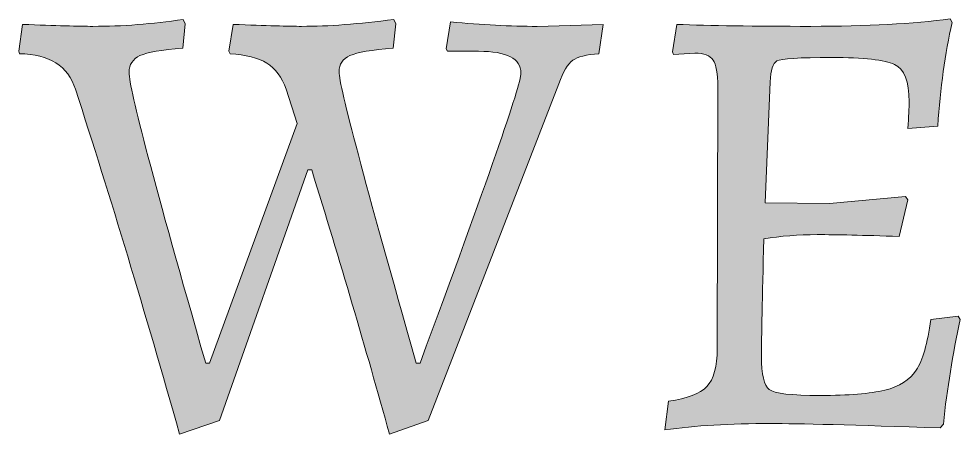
# Model space of a CAD drawing. Header units: inches. Extents: x 30.73 to 38.33, y -32.01 to -24.33.
# Drawn here: x 33.439 to 34.856, y -31.989 to -31.365 of the extents above; entities that cross this region are included whole.
import ezdxf

# ---------------------------------------------------------------- set-up
doc = ezdxf.new("R2010")
doc.units = ezdxf.units.IN
doc.header["$MEASUREMENT"] = 0
doc.layers.add('Layer 3', color=7, linetype='Continuous')

msp = doc.modelspace()

# ---------------------------------------------------------------- hatches: boundary and pattern name
at = {"layer": 'Layer 3', "true_color": 0xffffff}
h = msp.add_hatch(color=7, dxfattribs=at)
h.dxf.hatch_style = 2
edge = h.paths.add_edge_path()
edge.add_spline(control_points=[(33.4403, -31.417), (33.4403, -31.417), (33.4394, -31.4133), (33.4394, -31.4133), (33.4394, -31.4133), (33.445, -31.3729), (33.445, -31.3729), (33.495, -31.3748), (33.5303, -31.3758), (33.5509, -31.3758), (33.5947, -31.3758), (33.64, -31.3723), (33.6869, -31.3654), (33.6869, -31.3654), (33.6897, -31.372), (33.6897, -31.372), (33.6897, -31.372), (33.686, -31.4086), (33.686, -31.4086), (33.6541, -31.4111), (33.6327, -31.4148), (33.6217, -31.4198), (33.6108, -31.4248), (33.6053, -31.4333), (33.6053, -31.4451), (33.6053, -31.4695), (33.6438, -31.6152), (33.7206, -31.8821), (33.7206, -31.8821), (33.7263, -31.8821), (33.7263, -31.8821), (33.7263, -31.8821), (33.8585, -31.522), (33.8585, -31.522), (33.8585, -31.522), (33.8416, -31.4704), (33.8416, -31.4704), (33.8353, -31.4523), (33.8256, -31.4392), (33.8126, -31.4311), (33.7994, -31.423), (33.781, -31.4183), (33.7572, -31.417), (33.7572, -31.417), (33.7553, -31.4133), (33.7553, -31.4133), (33.7553, -31.4133), (33.7619, -31.3729), (33.7619, -31.3729), (33.8119, -31.3748), (33.8463, -31.3758), (33.865, -31.3758), (33.905, -31.3758), (33.9513, -31.3723), (34.0038, -31.3654), (34.0038, -31.3654), (34.0066, -31.372), (34.0066, -31.372), (34.0066, -31.372), (34.0029, -31.4086), (34.0029, -31.4086), (33.9704, -31.4111), (33.9487, -31.4148), (33.9377, -31.4198), (33.9268, -31.4248), (33.9213, -31.433), (33.9213, -31.4442), (33.9213, -31.4648), (33.96, -31.6108), (34.0376, -31.8821), (34.0376, -31.8821), (34.0432, -31.8821), (34.0432, -31.8821), (34.1445, -31.6089), (34.1951, -31.4636), (34.1951, -31.4461), (34.1951, -31.4242), (34.1738, -31.4133), (34.1313, -31.4133), (34.1313, -31.4133), (34.0845, -31.4133), (34.0845, -31.4133), (34.0845, -31.4133), (34.0826, -31.4095), (34.0826, -31.4095), (34.0826, -31.4095), (34.0891, -31.3692), (34.0891, -31.3692), (34.136, -31.3736), (34.1795, -31.3758), (34.2195, -31.3758), (34.2195, -31.3758), (34.3189, -31.3729), (34.3189, -31.3729), (34.3189, -31.3729), (34.3123, -31.417), (34.3123, -31.417), (34.2935, -31.4183), (34.2804, -31.4215), (34.2729, -31.4268), (34.2654, -31.4322), (34.2585, -31.4439), (34.2523, -31.462), (34.2523, -31.462), (34.0554, -31.9683), (34.0554, -31.9683), (34.0554, -31.9683), (33.9973, -31.9889), (33.9973, -31.9889), (33.9616, -31.8608), (33.9225, -31.7283), (33.8801, -31.5914), (33.8801, -31.5914), (33.8744, -31.5914), (33.8744, -31.5914), (33.8744, -31.5914), (33.7413, -31.9683), (33.7413, -31.9683), (33.7413, -31.9683), (33.6813, -31.9889), (33.6813, -31.9889), (33.6294, -31.8052), (33.5772, -31.6324), (33.5247, -31.4704), (33.5134, -31.4355), (33.4853, -31.4176), (33.4403, -31.417)], knot_values=[0, 0, 0, 0, 1, 1, 1, 2, 2, 2, 3, 3, 3, 4, 4, 4, 5, 5, 5, 6, 6, 6, 7, 7, 7, 8, 8, 8, 9, 9, 9, 10, 10, 10, 11, 11, 11, 12, 12, 12, 13, 13, 13, 14, 14, 14, 15, 15, 15, 16, 16, 16, 17, 17, 17, 18, 18, 18, 19, 19, 19, 20, 20, 20, 21, 21, 21, 22, 22, 22, 23, 23, 23, 24, 24, 24, 25, 25, 25, 26, 26, 26, 27, 27, 27, 28, 28, 28, 29, 29, 29, 30, 30, 30, 31, 31, 31, 32, 32, 32, 33, 33, 33, 34, 34, 34, 35, 35, 35, 36, 36, 36, 37, 37, 37, 38, 38, 38, 39, 39, 39, 40, 40, 40, 41, 41, 41, 42, 42, 42, 42], degree=3, periodic=1)
h = msp.add_hatch(color=7, dxfattribs=at)
h.dxf.hatch_style = 2
edge = h.paths.add_edge_path()
edge.add_spline(control_points=[(34.5626, -31.6411), (34.5626, -31.6411), (34.6592, -31.642), (34.6592, -31.642), (34.6592, -31.642), (34.7736, -31.6317), (34.7736, -31.6317), (34.7736, -31.6317), (34.7773, -31.6364), (34.7773, -31.6364), (34.7773, -31.6364), (34.7642, -31.6917), (34.7642, -31.6917), (34.7104, -31.6899), (34.6693, -31.6889), (34.6409, -31.6889), (34.6125, -31.6889), (34.5857, -31.6911), (34.5607, -31.6955), (34.5582, -31.7855), (34.557, -31.8442), (34.557, -31.8717), (34.557, -31.8993), (34.5609, -31.916), (34.5687, -31.9219), (34.5765, -31.9278), (34.602, -31.9308), (34.6451, -31.9308), (34.6882, -31.9308), (34.7207, -31.9282), (34.7426, -31.9228), (34.7645, -31.9175), (34.7803, -31.9075), (34.79, -31.8928), (34.7997, -31.8782), (34.807, -31.8527), (34.812, -31.8164), (34.812, -31.8164), (34.8533, -31.8117), (34.8533, -31.8117), (34.8533, -31.8117), (34.8561, -31.8164), (34.8561, -31.8164), (34.8448, -31.8683), (34.8364, -31.9208), (34.8308, -31.9739), (34.8308, -31.9739), (34.8261, -31.9796), (34.8261, -31.9796), (34.6961, -31.9752), (34.611, -31.973), (34.571, -31.973), (34.5098, -31.973), (34.4567, -31.9761), (34.4117, -31.9824), (34.4117, -31.9824), (34.4173, -31.9392), (34.4173, -31.9392), (34.4454, -31.9355), (34.4646, -31.9282), (34.4749, -31.9172), (34.4853, -31.9063), (34.4904, -31.8874), (34.4904, -31.8605), (34.4904, -31.8605), (34.4913, -31.4667), (34.4913, -31.4667), (34.4913, -31.4467), (34.489, -31.4333), (34.4843, -31.4264), (34.4796, -31.4195), (34.4704, -31.4161), (34.4567, -31.4161), (34.4567, -31.4161), (34.4248, -31.4179), (34.4248, -31.4179), (34.4248, -31.4179), (34.4229, -31.4142), (34.4229, -31.4142), (34.4229, -31.4142), (34.4295, -31.3729), (34.4295, -31.3729), (34.4788, -31.3748), (34.546, -31.3758), (34.6311, -31.3758), (34.7161, -31.3758), (34.7861, -31.372), (34.8411, -31.3645), (34.8411, -31.3645), (34.8439, -31.3701), (34.8439, -31.3701), (34.8333, -31.4164), (34.8261, -31.4683), (34.8223, -31.5258), (34.8223, -31.5258), (34.7773, -31.5295), (34.7773, -31.5295), (34.7786, -31.5114), (34.7792, -31.498), (34.7792, -31.4892), (34.7792, -31.4586), (34.7718, -31.4398), (34.7572, -31.433), (34.7425, -31.4261), (34.7109, -31.4226), (34.6625, -31.4226), (34.614, -31.4226), (34.5867, -31.4244), (34.5804, -31.4278), (34.5742, -31.4312), (34.5707, -31.4417), (34.5701, -31.4592), (34.5701, -31.4592), (34.5626, -31.6411), (34.5626, -31.6411)], knot_values=[0, 0, 0, 0, 1, 1, 1, 2, 2, 2, 3, 3, 3, 4, 4, 4, 5, 5, 5, 6, 6, 6, 7, 7, 7, 8, 8, 8, 9, 9, 9, 10, 10, 10, 11, 11, 11, 12, 12, 12, 13, 13, 13, 14, 14, 14, 15, 15, 15, 16, 16, 16, 17, 17, 17, 18, 18, 18, 19, 19, 19, 20, 20, 20, 21, 21, 21, 22, 22, 22, 23, 23, 23, 24, 24, 24, 25, 25, 25, 26, 26, 26, 27, 27, 27, 28, 28, 28, 29, 29, 29, 30, 30, 30, 31, 31, 31, 32, 32, 32, 33, 33, 33, 34, 34, 34, 35, 35, 35, 36, 36, 36, 37, 37, 37, 38, 38, 38, 38], degree=3, periodic=1)

# ---------------------------------------------------------------- linework, layer by layer
at = {"layer": 'Layer 3', "lineweight": 0}
for points, knots in [([(33.4403, -31.417), (33.4403, -31.417), (33.4394, -31.4133), (33.4394, -31.4133), (33.4394, -31.4133), (33.445, -31.3729), (33.445, -31.3729), (33.495, -31.3748), (33.5303, -31.3758), (33.5509, -31.3758), (33.5947, -31.3758), (33.64, -31.3723), (33.6869, -31.3654), (33.6869, -31.3654), (33.6897, -31.372), (33.6897, -31.372), (33.6897, -31.372), (33.686, -31.4086), (33.686, -31.4086), (33.6541, -31.4111), (33.6327, -31.4148), (33.6217, -31.4198), (33.6108, -31.4248), (33.6053, -31.4333), (33.6053, -31.4451), (33.6053, -31.4695), (33.6438, -31.6152), (33.7206, -31.8821), (33.7206, -31.8821), (33.7263, -31.8821), (33.7263, -31.8821), (33.7263, -31.8821), (33.8585, -31.522), (33.8585, -31.522), (33.8585, -31.522), (33.8416, -31.4704), (33.8416, -31.4704), (33.8353, -31.4523), (33.8256, -31.4392), (33.8126, -31.4311), (33.7994, -31.423), (33.781, -31.4183), (33.7572, -31.417), (33.7572, -31.417), (33.7553, -31.4133), (33.7553, -31.4133), (33.7553, -31.4133), (33.7619, -31.3729), (33.7619, -31.3729), (33.8119, -31.3748), (33.8463, -31.3758), (33.865, -31.3758), (33.905, -31.3758), (33.9513, -31.3723), (34.0038, -31.3654), (34.0038, -31.3654), (34.0066, -31.372), (34.0066, -31.372), (34.0066, -31.372), (34.0029, -31.4086), (34.0029, -31.4086), (33.9704, -31.4111), (33.9487, -31.4148), (33.9377, -31.4198), (33.9268, -31.4248), (33.9213, -31.433), (33.9213, -31.4442), (33.9213, -31.4648), (33.96, -31.6108), (34.0376, -31.8821), (34.0376, -31.8821), (34.0432, -31.8821), (34.0432, -31.8821), (34.1445, -31.6089), (34.1951, -31.4636), (34.1951, -31.4461), (34.1951, -31.4242), (34.1738, -31.4133), (34.1313, -31.4133), (34.1313, -31.4133), (34.0845, -31.4133), (34.0845, -31.4133), (34.0845, -31.4133), (34.0826, -31.4095), (34.0826, -31.4095), (34.0826, -31.4095), (34.0891, -31.3692), (34.0891, -31.3692), (34.136, -31.3736), (34.1795, -31.3758), (34.2195, -31.3758), (34.2195, -31.3758), (34.3189, -31.3729), (34.3189, -31.3729), (34.3189, -31.3729), (34.3123, -31.417), (34.3123, -31.417), (34.2935, -31.4183), (34.2804, -31.4215), (34.2729, -31.4268), (34.2654, -31.4322), (34.2585, -31.4439), (34.2523, -31.462), (34.2523, -31.462), (34.0554, -31.9683), (34.0554, -31.9683), (34.0554, -31.9683), (33.9973, -31.9889), (33.9973, -31.9889), (33.9616, -31.8608), (33.9225, -31.7283), (33.8801, -31.5914), (33.8801, -31.5914), (33.8744, -31.5914), (33.8744, -31.5914), (33.8744, -31.5914), (33.7413, -31.9683), (33.7413, -31.9683), (33.7413, -31.9683), (33.6813, -31.9889), (33.6813, -31.9889), (33.6294, -31.8052), (33.5772, -31.6324), (33.5247, -31.4704), (33.5134, -31.4355), (33.4853, -31.4176), (33.4403, -31.417)], [0, 0, 0, 0, 1, 1, 1, 2, 2, 2, 3, 3, 3, 4, 4, 4, 5, 5, 5, 6, 6, 6, 7, 7, 7, 8, 8, 8, 9, 9, 9, 10, 10, 10, 11, 11, 11, 12, 12, 12, 13, 13, 13, 14, 14, 14, 15, 15, 15, 16, 16, 16, 17, 17, 17, 18, 18, 18, 19, 19, 19, 20, 20, 20, 21, 21, 21, 22, 22, 22, 23, 23, 23, 24, 24, 24, 25, 25, 25, 26, 26, 26, 27, 27, 27, 28, 28, 28, 29, 29, 29, 30, 30, 30, 31, 31, 31, 32, 32, 32, 33, 33, 33, 34, 34, 34, 35, 35, 35, 36, 36, 36, 37, 37, 37, 38, 38, 38, 39, 39, 39, 40, 40, 40, 41, 41, 41, 42, 42, 42, 42]), ([(34.5626, -31.6411), (34.5626, -31.6411), (34.6592, -31.642), (34.6592, -31.642), (34.6592, -31.642), (34.7736, -31.6317), (34.7736, -31.6317), (34.7736, -31.6317), (34.7773, -31.6364), (34.7773, -31.6364), (34.7773, -31.6364), (34.7642, -31.6917), (34.7642, -31.6917), (34.7104, -31.6899), (34.6693, -31.6889), (34.6409, -31.6889), (34.6125, -31.6889), (34.5857, -31.6911), (34.5607, -31.6955), (34.5582, -31.7855), (34.557, -31.8442), (34.557, -31.8717), (34.557, -31.8993), (34.5609, -31.916), (34.5687, -31.9219), (34.5765, -31.9278), (34.602, -31.9308), (34.6451, -31.9308), (34.6882, -31.9308), (34.7207, -31.9282), (34.7426, -31.9228), (34.7645, -31.9175), (34.7803, -31.9075), (34.79, -31.8928), (34.7997, -31.8782), (34.807, -31.8527), (34.812, -31.8164), (34.812, -31.8164), (34.8533, -31.8117), (34.8533, -31.8117), (34.8533, -31.8117), (34.8561, -31.8164), (34.8561, -31.8164), (34.8448, -31.8683), (34.8364, -31.9208), (34.8308, -31.9739), (34.8308, -31.9739), (34.8261, -31.9796), (34.8261, -31.9796), (34.6961, -31.9752), (34.611, -31.973), (34.571, -31.973), (34.5098, -31.973), (34.4567, -31.9761), (34.4117, -31.9824), (34.4117, -31.9824), (34.4173, -31.9392), (34.4173, -31.9392), (34.4454, -31.9355), (34.4646, -31.9282), (34.4749, -31.9172), (34.4853, -31.9063), (34.4904, -31.8874), (34.4904, -31.8605), (34.4904, -31.8605), (34.4913, -31.4667), (34.4913, -31.4667), (34.4913, -31.4467), (34.489, -31.4333), (34.4843, -31.4264), (34.4796, -31.4195), (34.4704, -31.4161), (34.4567, -31.4161), (34.4567, -31.4161), (34.4248, -31.4179), (34.4248, -31.4179), (34.4248, -31.4179), (34.4229, -31.4142), (34.4229, -31.4142), (34.4229, -31.4142), (34.4295, -31.3729), (34.4295, -31.3729), (34.4788, -31.3748), (34.546, -31.3758), (34.6311, -31.3758), (34.7161, -31.3758), (34.7861, -31.372), (34.8411, -31.3645), (34.8411, -31.3645), (34.8439, -31.3701), (34.8439, -31.3701), (34.8333, -31.4164), (34.8261, -31.4683), (34.8223, -31.5258), (34.8223, -31.5258), (34.7773, -31.5295), (34.7773, -31.5295), (34.7786, -31.5114), (34.7792, -31.498), (34.7792, -31.4892), (34.7792, -31.4586), (34.7718, -31.4398), (34.7572, -31.433), (34.7425, -31.4261), (34.7109, -31.4226), (34.6625, -31.4226), (34.614, -31.4226), (34.5867, -31.4244), (34.5804, -31.4278), (34.5742, -31.4312), (34.5707, -31.4417), (34.5701, -31.4592), (34.5701, -31.4592), (34.5626, -31.6411), (34.5626, -31.6411)], [0, 0, 0, 0, 1, 1, 1, 2, 2, 2, 3, 3, 3, 4, 4, 4, 5, 5, 5, 6, 6, 6, 7, 7, 7, 8, 8, 8, 9, 9, 9, 10, 10, 10, 11, 11, 11, 12, 12, 12, 13, 13, 13, 14, 14, 14, 15, 15, 15, 16, 16, 16, 17, 17, 17, 18, 18, 18, 19, 19, 19, 20, 20, 20, 21, 21, 21, 22, 22, 22, 23, 23, 23, 24, 24, 24, 25, 25, 25, 26, 26, 26, 27, 27, 27, 28, 28, 28, 29, 29, 29, 30, 30, 30, 31, 31, 31, 32, 32, 32, 33, 33, 33, 34, 34, 34, 35, 35, 35, 36, 36, 36, 37, 37, 37, 38, 38, 38, 38])]:
    msp.add_open_spline(points, degree=3, knots=knots, dxfattribs=at)

doc.saveas('drawing.dxf')
